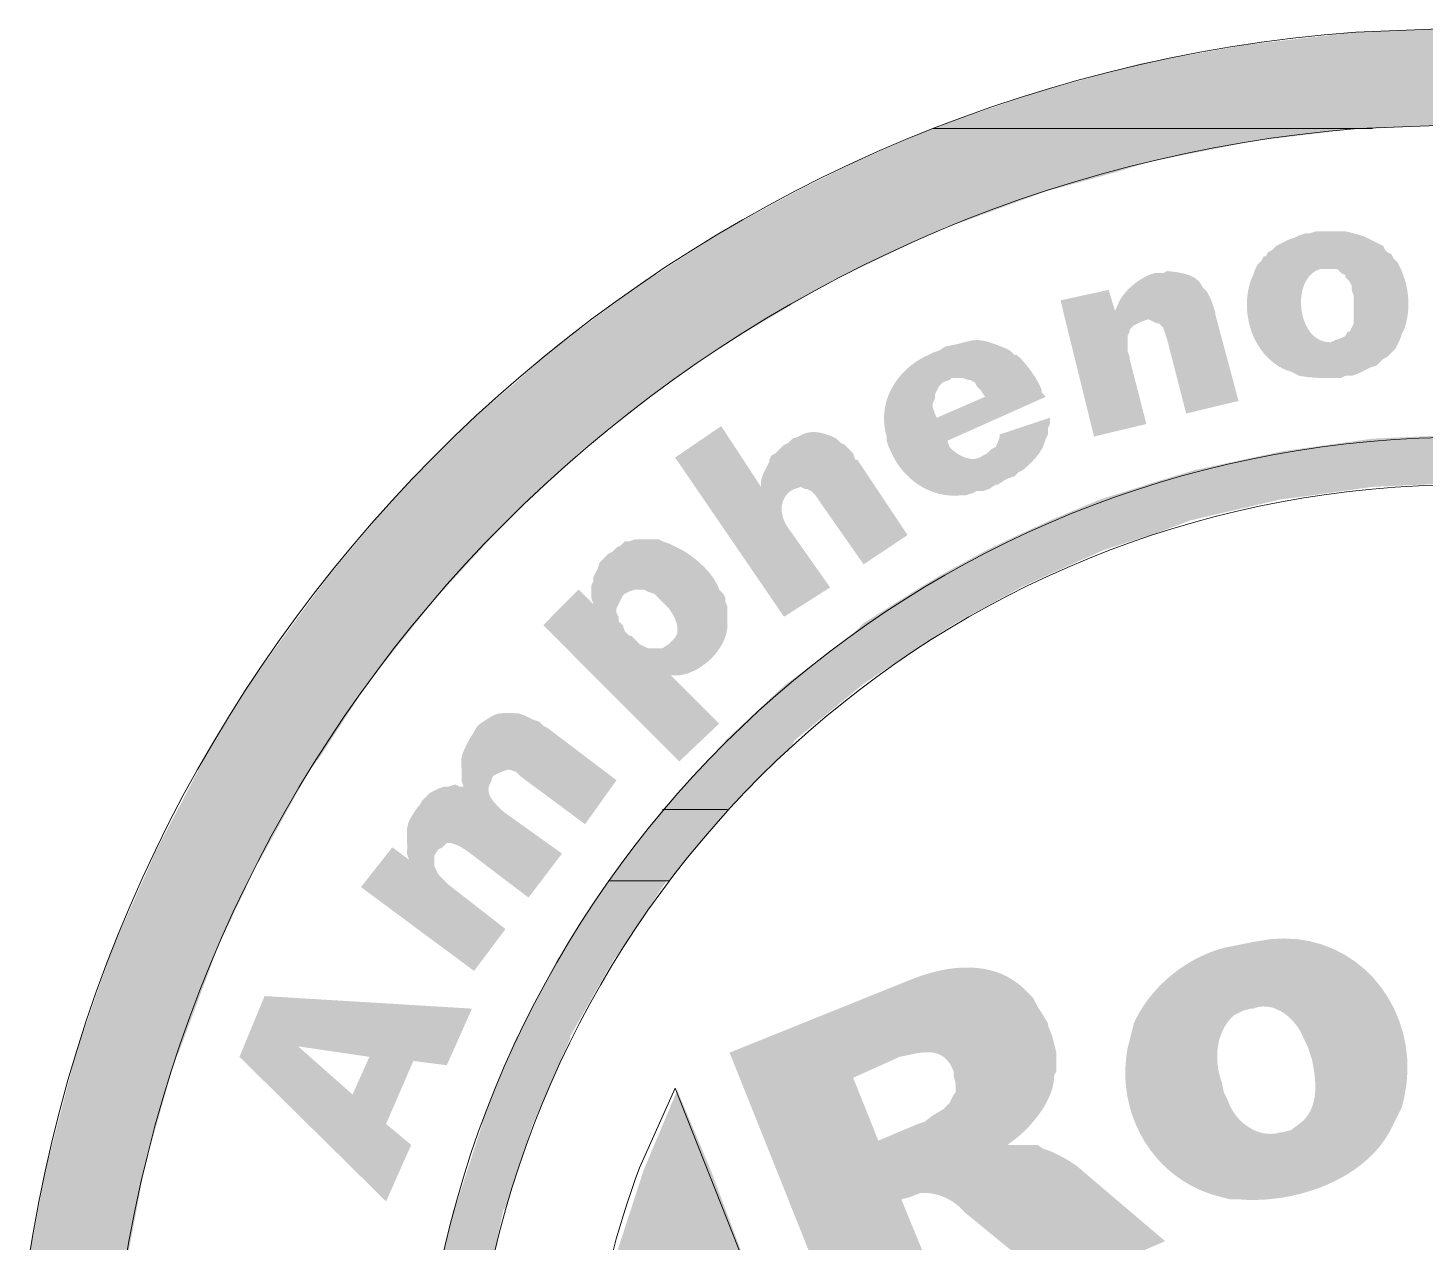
# Model space of a CAD drawing. Header units: inches. Extents: x 0 to 16.2, y 0 to 11.4.
# Drawn here: x 14.373 to 14.929, y 9.58 to 10.062 of the extents above; entities that cross this region are included whole.
import ezdxf

# ---------------------------------------------------------------- set-up
doc = ezdxf.new("R2010")
doc.units = ezdxf.units.IN
doc.header["$MEASUREMENT"] = 0
doc.layers.add('Color-3-Line_Weight-0', color=3, linetype='Continuous', lineweight=0)
doc.layers.add('Color-3-Line_Weight-20', color=3, linetype='Continuous', lineweight=20)
doc.layers.add('P2C-Hatch', color=7, linetype='Continuous')

msp = doc.modelspace()

# ---------------------------------------------------------------- hatches: boundary and pattern name
at = {"layer": 'P2C-Hatch', "transparency": 33554636}
for points in [[(14.94499974780613, 10.0625), (14.90166648228963, 10.06083340115017), (14.98833301332262, 10.06083340115017)], [(14.90166648228963, 10.06083340115017), (14.85833321677314, 10.05583360460069), (15.0308338271247, 10.05583360460069)], [(14.90166648228963, 10.06083340115017), (14.98833301332262, 10.06083340115017), (15.0308338271247, 10.05583360460069)], [(14.85833321677314, 10.05583360460069), (14.81583409839206, 10.04833306206597), (15.07333294550578, 10.04833306206597)], [(14.85833321677314, 10.05583360460069), (15.0308338271247, 10.05583360460069), (15.07333294550578, 10.04833306206597)], [(14.81583409839206, 10.04833306206597), (14.7741674317254, 10.03666687011719), (15.11499961217244, 10.03666687011719)], [(14.81583409839206, 10.04833306206597), (15.07333294550578, 10.04833306206597), (15.11499961217244, 10.03666687011719)], [(14.7741674317254, 10.03666687011719), (14.73750056160821, 10.02416653103299), (15.15166648228963, 10.02416653103299)], [(14.7741674317254, 10.03666687011719), (15.11499961217244, 10.03666687011719), (15.15166648228963, 10.02416653103299)], [(14.73750056160821, 10.02416653103299), (14.73333321677314, 10.02249993218316), (14.90833287768894, 10.02249993218316)], [(14.73750056160821, 10.02416653103299), (14.94499974780613, 10.02416653103299), (14.90833287768894, 10.02249993218316)], [(14.72166702482435, 10.01750013563368), (14.70250029034085, 10.00916629367405), (14.81916729609171, 10.00916629367405)], [(14.73333321677314, 10.02249993218316), (14.72166702482435, 10.01750013563368), (14.86083396275838, 10.01750013563368)], [(14.72166702482435, 10.01750013563368), (14.86083396275838, 10.01750013563368), (14.81916729609171, 10.00916629367405)], [(14.73333321677314, 10.02249993218316), (14.90250062942505, 10.02249993218316), (14.86083396275838, 10.01750013563368)], [(14.70250029034085, 10.00916629367405), (14.69416729609171, 10.00499979654948), (14.8058328098721, 10.00499979654948)], [(14.70250029034085, 10.00916629367405), (14.81916729609171, 10.00916629367405), (14.8058328098721, 10.00499979654948)], [(14.69416729609171, 10.00499979654948), (14.67916621102227, 9.997500101725262), (14.77833308113946, 9.997500101725262)], [(14.69416729609171, 10.00499979654948), (14.8058328098721, 10.00499979654948), (14.77833308113946, 9.997500101725262)], [(14.67916621102227, 9.997500101725262), (14.6558338271247, 9.98499976264106), (14.74416695700751, 9.98499976264106)], [(14.67916621102227, 9.997500101725262), (14.77833308113946, 9.997500101725262), (14.74416695700751, 9.98499976264106)], [(14.6558338271247, 9.98499976264106), (14.65250062942505, 9.983333163791233), (14.73833301332262, 9.983333163791233)], [(14.6558338271247, 9.98499976264106), (14.74416695700751, 9.98499976264106), (14.73833301332262, 9.983333163791233)], [(14.65250062942505, 9.983333163791233), (14.62416675355699, 9.96499972873264), (14.6999995443556, 9.96499972873264)], [(14.65250062942505, 9.983333163791233), (14.73833301332262, 9.983333163791233), (14.6999995443556, 9.96499972873264)], [(14.88833369149102, 9.981666564941406), (14.88583294550578, 9.981666564941406), (14.88333389494154, 9.980833265516493), (14.88166729609171, 9.980833265516493), (14.87916655010647, 9.97999996609158), (14.87749995125664, 9.979166666666668), (14.8749992052714, 9.978333367241754), (14.86999940872192, 9.975833468967014), (14.8683328098721, 9.974166870117188), (14.86666621102227, 9.973333570692274), (14.86583375930786, 9.971666971842449), (14.86499961217244, 9.971666971842449), (14.86416716045803, 9.970000372992622), (14.86250056160821, 9.968332926432293), (14.86166641447279, 9.966666327582466), (14.89416593975491, 9.966666327582466), (14.89583253860473, 9.96499972873264), (14.89750083287557, 9.964166429307726), (14.89750083287557, 9.963333129882812), (14.89916743172539, 9.961666531032986), (14.8999998834398, 9.95999993218316), (14.8999998834398, 9.958333333333334), (14.90083403057522, 9.955833435058594), (14.90083403057522, 9.944999694824219), (14.89916743172539, 9.941666497124567), (14.89833328458998, 9.941666497124567), (14.89750083287557, 9.93999989827474), (14.89583253860473, 9.939166598849827), (14.8933334880405, 9.938333299424913), (14.89166688919067, 9.9375), (14.91916661792331, 9.938333299424913), (14.92000076505873, 9.940833197699654), (14.92083321677314, 9.94249979654948), (14.92124478721618, 9.943714545038011), (14.92160050159031, 9.944944809807671), (14.92190098677741, 9.946188623110453), (14.92214686965943, 9.94744401719835), (14.92233877711826, 9.948709024323358), (14.92247733603583, 9.949981676737469), (14.92256317329407, 9.951260006692674), (14.92259691577488, 9.952542046440973), (14.92257919036017, 9.953825828234354), (14.92251062393188, 9.955109384324816), (14.92239184337192, 9.956390746964349), (14.9222234755622, 9.957667948404948), (14.92200614738464, 9.958939020898608), (14.92174048572116, 9.96020199669732), (14.92142711745368, 9.961454908053081), (14.92106666946411, 9.962695787217882), (14.92065976863437, 9.96392266644372), (14.92020704184638, 9.965133577982584), (14.91970911598205, 9.966326554086473), (14.91916661792331, 9.96749962700738), (14.9183341662089, 9.969167073567709), (14.91666587193807, 9.970833672417536), (14.91583342022366, 9.97250027126736), (14.91416682137383, 9.973333570692274), (14.91333267423841, 9.974166870117188), (14.91250022252401, 9.975833468967014), (14.90750042597453, 9.978333367241754), (14.90702169481913, 9.97860066456265), (14.90653978856404, 9.978849304199219), (14.90605486361185, 9.979080630196465), (14.90556707636516, 9.979295986599393), (14.90507658322652, 9.979496717453003), (14.90458354059855, 9.9796841668023), (14.90408810488383, 9.979859678692288), (14.90359043248494, 9.980024597167969), (14.90309067980448, 9.980180266274346), (14.90258900324504, 9.980328030056423), (14.90208555920919, 9.980469232559205), (14.90158050409953, 9.98060521782769), (14.90107399431864, 9.980737329906887), (14.90056618626912, 9.980866912841798), (14.90005723635356, 9.980995310677423), (14.89954730097453, 9.981123867458768), (14.89903653653462, 9.981253927230835), (14.89852509943644, 9.981386834038629), (14.89801314608256, 9.981523931927152), (14.89750083287557, 9.981666564941406), (14.89083274205526, 9.981666564941406)], [(14.61916695700751, 9.962499830457899), (14.59500042597453, 9.944166395399305), (14.66333267423841, 9.944166395399305)], [(14.62416675355699, 9.96499972873264), (14.61916695700751, 9.962499830457899), (14.69416729609171, 9.962499830457899)], [(14.61916695700751, 9.962499830457899), (14.69416729609171, 9.962499830457899), (14.66333267423841, 9.944166395399305)], [(14.62416675355699, 9.96499972873264), (14.6999995443556, 9.96499972873264), (14.69416729609171, 9.962499830457899)], [(14.82250049379137, 9.96499972873264), (14.82166634665595, 9.96499972873264), (14.82078196440802, 9.964750334103902), (14.81987815390693, 9.96443376074897), (14.81896051131354, 9.964053885036044), (14.81803463278877, 9.963614583333333), (14.81710611449347, 9.96311973200904), (14.81618055258856, 9.96257320743137), (14.81526354323493, 9.961978885968527), (14.81436068259345, 9.961340643988716), (14.81347756682502, 9.96066235786014), (14.81261979209052, 9.95994790395101), (14.81179295455085, 9.959201158629524), (14.81100265036689, 9.95842599826389), (14.81025447569953, 9.95762629922231), (14.80955402670966, 9.956805937872993), (14.80890689955817, 9.95596879058414), (14.80831869040595, 9.955118733723959), (14.80779499541388, 9.954259643660652), (14.80734141074287, 9.953395396762424), (14.80696353255377, 9.952529869397482), (14.80666695700751, 9.951666937934029), (14.8058328098721, 9.950000339084202), (14.84249967998928, 9.95750003390842), (14.84083308113946, 9.959166632758247), (14.84046172650655, 9.959961089664036), (14.84002583864, 9.960684514363606), (14.83953026093377, 9.961340655432807), (14.83897983678182, 9.961933261447482), (14.83837940957811, 9.96246608098348), (14.8377338227166, 9.962942862616645), (14.83704791959127, 9.963367354922825), (14.83632654359605, 9.963743306477864), (14.83557453812493, 9.964074465857612), (14.83479674657186, 9.964364581637913), (14.83399801233079, 9.964617402394612), (14.83318317879571, 9.964836676703559), (14.83235708936055, 9.965026153140599), (14.8315245874193, 9.965189580281576), (14.8306905163659, 9.96533070670234), (14.82985971959432, 9.965453280978734), (14.82903704049852, 9.965561051686604), (14.82822732247246, 9.965657767401801), (14.82743540891011, 9.96574717670017), (14.82666614320543, 9.965833028157553), (14.8249995443556, 9.96499972873264)], [(14.86166641447279, 9.966666327582466), (14.86083396275838, 9.964166429307726), (14.85999981562296, 9.962499830457899), (14.85939025264316, 9.960536188867358), (14.85891913901435, 9.95852727508545), (14.85858578936259, 9.956483651373123), (14.85838951831394, 9.95441587999132), (14.85832964049445, 9.952334523200989), (14.85840547053019, 9.950250143263077), (14.85861632304721, 9.948173302438525), (14.85896151267157, 9.946114562988281), (14.85944035402934, 9.944084487173292), (14.86005216174655, 9.942093637254503), (14.86079625044928, 9.94015257549286), (14.86167193476359, 9.938271864149305), (14.86267852931552, 9.93646206548479), (14.86381534873114, 9.934733741760255), (14.86508170763651, 9.933097455236647), (14.86647692065769, 9.931563768174913), (14.86800030242072, 9.930143242836), (14.86965116755168, 9.928846441480848), (14.87142883067661, 9.92768392637041), (14.87333260642158, 9.926666259765625), (14.87583335240682, 9.925832960340712), (14.87916655010647, 9.924166361490887), (14.88018469577365, 9.924000775125291), (14.88114345169067, 9.923857041252983), (14.88204947323269, 9.923733691851298), (14.88290941577488, 9.92362925889757), (14.88372993469238, 9.923542274369135), (14.88451768536037, 9.923471270243327), (14.88527932315403, 9.923414778497484), (14.88602150344848, 9.92337133110894), (14.88675088161893, 9.923339460055033), (14.8874741130405, 9.923317697313097), (14.88819785308838, 9.923304574860467), (14.88892875713772, 9.92329862467448), (14.88967348056369, 9.92329837873247), (14.89043867874145, 9.923302369011774), (14.89123100704617, 9.923309127489725), (14.892057120853, 9.923317186143663), (14.89292367553711, 9.923325076950922), (14.89383732647366, 9.923331331888836), (14.89480472903781, 9.92333448293474), (14.89583253860473, 9.923333062065973), (14.89750083287557, 9.924166361490887), (14.8999998834398, 9.924166361490887), (14.90250062942505, 9.924999660915798), (14.9058338271247, 9.926666259765625), (14.90750042597453, 9.927500406901043), (14.90999947653876, 9.928333706325954), (14.91083362367418, 9.929167005750868), (14.91250022252401, 9.930833604600695), (14.91416682137383, 9.931666904025608), (14.91750001907348, 9.935000101725262), (14.91916661792331, 9.938333299424913), (14.89166688919067, 9.9375), (14.8897342768775, 9.937629071129694), (14.88796385404799, 9.938117072211371), (14.88635883903503, 9.938927501678467), (14.88492245017158, 9.940023857964409), (14.88365790579054, 9.941369639502632), (14.88256842422485, 9.942928344726562), (14.88165722380744, 9.944663472069635), (14.88092752287123, 9.946538519965278), (14.88038253974914, 9.948516986846924), (14.88002549277412, 9.950562371148004), (14.87985960027906, 9.952638171301949), (14.87988808059692, 9.954707885742188), (14.88011415206061, 9.956735012902154), (14.88054103300306, 9.958683051215278), (14.8811719417572, 9.96051549911499), (14.88201009665595, 9.962195855034723), (14.88305871603224, 9.963687617407905), (14.88432101821899, 9.96495428466797), (14.88580022154914, 9.965959355248346), (14.8874995443556, 9.966666327582466), (14.89000029034085, 9.966666327582466)], [(14.80333375930786, 9.958333333333334), (14.78416702482435, 9.954166836208767), (14.79749981562296, 9.899999830457899), (14.8183331489563, 9.90499962700738), (14.81166675355699, 9.930833604600695), (14.81166675355699, 9.931666904025608), (14.81083260642158, 9.934166802300348), (14.81083260642158, 9.93999989827474), (14.81166675355699, 9.941666497124567), (14.81166675355699, 9.94249979654948), (14.81333335240682, 9.944166395399305), (14.81666655010647, 9.945832994249132), (14.84416627883911, 9.954166836208767), (14.84249967998928, 9.95750003390842), (14.8058328098721, 9.950000339084202)], [(14.84416627883911, 9.954166836208767), (14.81666655010647, 9.945832994249132), (14.81916729609171, 9.946666293674046), (14.82250049379137, 9.944999694824219), (14.82333294550578, 9.944999694824219), (14.8249995443556, 9.943333095974392), (14.82666614320543, 9.938333299424913), (14.83416668574015, 9.909166971842449), (14.85500001907348, 9.914166768391928), (14.84583287768894, 9.948333740234375), (14.84583287768894, 9.949167039659288), (14.84500042597453, 9.951666937934029)], [(14.59500042597453, 9.944166395399305), (14.58416668574015, 9.936666700575087), (14.65083403057522, 9.936666700575087)], [(14.59500042597453, 9.944166395399305), (14.66333267423841, 9.944166395399305), (14.65083403057522, 9.936666700575087)], [(14.58416668574015, 9.936666700575087), (14.56666655010647, 9.920833163791233), (14.62749995125665, 9.920833163791233)], [(14.58416668574015, 9.936666700575087), (14.65083403057522, 9.936666700575087), (14.62749995125665, 9.920833163791233)], [(14.73333321677314, 9.933333502875435), (14.73166661792331, 9.932500203450521), (14.7298282608456, 9.931622451888192), (14.72805875015259, 9.930634542677138), (14.7263642440372, 9.929541725476584), (14.72475090069242, 9.928349249945747), (14.72322487831115, 9.927062365743849), (14.72179233508639, 9.925686322530112), (14.72045942921108, 9.924226369963751), (14.71923231887818, 9.922687757703994), (14.71811716228061, 9.921075735410055), (14.71712011761135, 9.919395552741157), (14.71624734306335, 9.917652459356521), (14.71550499682956, 9.915851704915365), (14.71489923710293, 9.913998539076912), (14.71443622207641, 9.91209821150038), (14.71412210994296, 9.910155971844992), (14.71396305889554, 9.908177069769966), (14.71396522712707, 9.906166754934523), (14.71413477283054, 9.904130276997885), (14.71447785419888, 9.902072885619269), (14.71500062942505, 9.899999830457899), (14.71500062942505, 9.898333231608074), (14.73499981562296, 9.907500372992622), (14.73416736390856, 9.909166971842449), (14.73333321677314, 9.911666870117188), (14.73333321677314, 9.913333468967014), (14.73416736390856, 9.915000067816841), (14.73416736390856, 9.916666666666668), (14.73583396275838, 9.91999986436632), (14.73750056160821, 9.921666463216146), (14.73999961217244, 9.92249976264106), (14.76416614320543, 9.934166802300348), (14.7624995443556, 9.935000101725262), (14.76055057652791, 9.935808959537082), (14.75880594423082, 9.936490749782987), (14.75724458524916, 9.937053190867108), (14.75584543736776, 9.937504001193577), (14.75458743837144, 9.93785089916653), (14.75344952604505, 9.938101603190105), (14.75241063817342, 9.938263831668431), (14.75144971254137, 9.938345303005642), (14.75054568693373, 9.938353735605876), (14.74967749913533, 9.938296847873264), (14.74882408693102, 9.938182358211941), (14.7479643881056, 9.938017985026042), (14.74707734044393, 9.9378114467197), (14.74614188173082, 9.93757046169705), (14.74513694975111, 9.937302748362224), (14.74404148228963, 9.937016025119359), (14.74283441713121, 9.936718010372587), (14.74149469206068, 9.936416422526042), (14.74000124486287, 9.93611897998386), (14.73833301332262, 9.935833401150173), (14.73583396275838, 9.934166802300348)], [(14.76416614320543, 9.934166802300348), (14.73999961217244, 9.92249976264106), (14.74083375930786, 9.923333062065973), (14.74499940872192, 9.923333062065973), (14.74750015470716, 9.92249976264106), (14.74833260642157, 9.92249976264106), (14.7499992052714, 9.921666463216146), (14.75083335240682, 9.91999986436632), (14.75249995125665, 9.918333265516493), (14.75416655010647, 9.915833367241754), (14.73499981562296, 9.907500372992622), (14.71500062942505, 9.898333231608074), (14.71583308113946, 9.895833333333334), (14.71666722827487, 9.894166734483507), (14.71740767839219, 9.892515619913738), (14.71824705886841, 9.890919391208225), (14.71918074374728, 9.889382516649034), (14.72020410707262, 9.887909464518229), (14.72131252288818, 9.886504703097874), (14.72250136523776, 9.885172700670031), (14.72376600816515, 9.883917925516764), (14.72510182571411, 9.88274484592014), (14.72650419192844, 9.881657930162218), (14.72796848085191, 9.880661646525066), (14.72949006652832, 9.879760463290745), (14.73106432300144, 9.87895884874132), (14.73268662431505, 9.878261271158854), (14.73435234451294, 9.877672198825412), (14.73605685763889, 9.877196100023058), (14.73779553773668, 9.876837443033855), (14.73956375885009, 9.876600696139866), (14.74135689502292, 9.876490327623156), (14.74317032029894, 9.876510805765788), (14.74499940872192, 9.876666598849827), (14.74666600757175, 9.876666598849827), (14.74916675355699, 9.87749989827474), (14.75083335240682, 9.878333197699654), (14.75333409839206, 9.878333197699654), (14.7558331489563, 9.879166497124567), (14.75833389494154, 9.880833095974392), (14.75916634665595, 9.880833095974392), (14.76166709264119, 9.882499694824219), (14.76333369149102, 9.883332994249132), (14.76583274205526, 9.884166293674046), (14.76749934090508, 9.885833740234375), (14.76916593975491, 9.886667039659288), (14.76965951432122, 9.887089484638638), (14.77015173721314, 9.88751577674018), (14.77064148563809, 9.88794663503435), (14.77112763680352, 9.88838277859158), (14.77160906791687, 9.888824926482307), (14.77208465618557, 9.889273797776966), (14.77255327881707, 9.889730111545987), (14.7730138130188, 9.89019458685981), (14.7734651359982, 9.890667942788866), (14.7739061249627, 9.891150898403591), (14.77433565711975, 9.89164417277442), (14.77475260967678, 9.892148484971788), (14.77515585984124, 9.892664554066128), (14.77554428482055, 9.893193099127876), (14.77591676182217, 9.893734839227465), (14.77627216805352, 9.89429049343533), (14.77660938072204, 9.894860780821906), (14.77692727703518, 9.895446420457628), (14.77722473420037, 9.89604813141293), (14.77750062942505, 9.896666632758247), (14.77833308113946, 9.899166531032986), (14.77916722827487, 9.900833129882812), (14.77916722827487, 9.903333028157553), (14.75333409839206, 9.89250013563368), (14.75268217192755, 9.892052099015977), (14.75201201756795, 9.891696706136068), (14.75132641368442, 9.891429300520155), (14.75062813864814, 9.891245225694444), (14.74991997083028, 9.89113982518514), (14.74920468860202, 9.891108442518446), (14.74848507033454, 9.891146421220567), (14.74776389439901, 9.891249104817708), (14.7470439391666, 9.891411836836074), (14.74632798300849, 9.891629960801867), (14.74561880429586, 9.891898820241293), (14.74491918139987, 9.892213758680557), (14.74423189269172, 9.89257011964586), (14.74355971654256, 9.892963246663411), (14.74290543132358, 9.893388483259413), (14.74227181540595, 9.89384117296007), (14.74166164716084, 9.894316659291587), (14.74107770495945, 9.894810285780165), (14.74052276717292, 9.895317395952013), (14.73999961217244, 9.895833333333334), (14.73916716045803, 9.898333231608074), (14.77833308113946, 9.915833367241754), (14.77666648228963, 9.91749996609158), (14.77666404851277, 9.918007281197442), (14.77655449295044, 9.91860519917806), (14.77634694035847, 9.91928287739224), (14.77605051549276, 9.920029473198785), (14.77567434310913, 9.920834143956503), (14.77522754796346, 9.921686047024197), (14.7747192548116, 9.922574339760676), (14.77415858840942, 9.923488179524739), (14.77355467351278, 9.924416723675197), (14.77291663487752, 9.925349129570856), (14.77225359725952, 9.926274554570517), (14.77157468541463, 9.927182156032988), (14.77088902409871, 9.92806109131707), (14.77020573806762, 9.928900517781576), (14.76953395207723, 9.929689592785305), (14.76888279088338, 9.930417473687065), (14.76826137924194, 9.931073317845662), (14.76767884190877, 9.9316462826199), (14.76714430363973, 9.932125525368585), (14.76666688919067, 9.932500203450521), (14.76583274205526, 9.932500203450521)], [(14.56666655010647, 9.920833163791233), (14.55166716045803, 9.908333672417536), (14.61166641447279, 9.908333672417536)], [(14.56666655010647, 9.920833163791233), (14.62749995125665, 9.920833163791233), (14.61166641447279, 9.908333672417536)], [(14.55166716045803, 9.908333672417536), (14.53833267423842, 9.89500003390842), (14.59416627883911, 9.89500003390842)], [(14.55166716045803, 9.908333672417536), (14.61166641447279, 9.908333672417536), (14.59416627883911, 9.89500003390842)], [(14.76000049379137, 9.900833129882812), (14.76000049379137, 9.899999830457899), (14.75916634665595, 9.89749993218316), (14.75833389494154, 9.895833333333334), (14.75666729609171, 9.89500003390842), (14.75500069724189, 9.893333435058594), (14.75333409839206, 9.89250013563368), (14.77916722827487, 9.903333028157553), (14.77999967998928, 9.90499962700738), (14.77999967998928, 9.907500372992622)], [(14.6491674317254, 9.904166327582466), (14.6308331489563, 9.891666836208767), (14.67416641447279, 9.828333536783855), (14.69250069724189, 9.83999972873264), (14.67666716045803, 9.862499660915798), (14.676097703086, 9.863244914796617), (14.67557077068753, 9.864011923895943), (14.67508926624722, 9.864797876781887), (14.67465609274971, 9.86559996202257), (14.67427415317959, 9.866415368186104), (14.67394635052151, 9.867241283840604), (14.67367558776008, 9.868074897554186), (14.67346476787991, 9.868913397894966), (14.67331679386563, 9.869753973431058), (14.67323456870185, 9.870593812730577), (14.6732209953732, 9.87143010436164), (14.67327897686428, 9.872260036892362), (14.67341141615973, 9.873080798890856), (14.67362121624417, 9.873889578925239), (14.6739112801022, 9.874683565563625), (14.67428451071845, 9.875459947374132), (14.67474381107754, 9.876215912924874), (14.67529208416409, 9.876948650783962), (14.67593223296271, 9.877655349519518), (14.67666716045803, 9.878333197699654), (14.6999995443556, 9.89500003390842), (14.69833294550578, 9.896666632758247), (14.69666634665595, 9.89749993218316), (14.69499974780612, 9.899166531032986), (14.66499927308824, 9.87999979654948)], [(14.67583301332262, 9.89749993218316), (14.67416641447279, 9.896666632758247), (14.67083321677314, 9.893333435058594), (14.66916661792331, 9.89250013563368), (14.6683341662089, 9.890833536783855), (14.6683341662089, 9.890000237358942), (14.66583342022366, 9.884999593098959), (14.66499927308824, 9.882499694824219), (14.66499927308824, 9.87999979654948), (14.69499974780612, 9.899166531032986), (14.6933331489563, 9.899999830457899), (14.69271860991583, 9.900257790141636), (14.69208866076999, 9.900504720899795), (14.6914449558258, 9.900737935278151), (14.69078914939033, 9.900954745822483), (14.6901228957706, 9.901152465078566), (14.68944784927368, 9.901328405592178), (14.68876566420661, 9.901479879909092), (14.68807799487644, 9.901604200575088), (14.68738649559021, 9.901698680135938), (14.68669282065497, 9.901760631137424), (14.68599862437778, 9.901787366125319), (14.68530556106567, 9.9017761976454), (14.6846152850257, 9.901724438243443), (14.68392945056491, 9.901629400465223), (14.68324971199035, 9.90148839685652), (14.68257772360908, 9.901298739963108), (14.68191513972812, 9.901057742330764), (14.68126361465454, 9.900762716505263), (14.68062480269538, 9.900410975032383), (14.68000035815769, 9.899999830457899), (14.67749961217244, 9.899166531032986)], [(14.94499974780613, 9.900833129882812), (14.90833287768894, 9.899166531032986), (14.9808341662089, 9.899166531032986)], [(14.53833267423842, 9.89500003390842), (14.52083253860473, 9.87749989827474), (14.57583369149102, 9.87749989827474)], [(14.53833267423842, 9.89500003390842), (14.59416627883911, 9.89500003390842), (14.57583369149102, 9.87749989827474)], [(14.6999995443556, 9.89500003390842), (14.67666716045803, 9.878333197699654), (14.67833375930786, 9.879166497124567), (14.6808328098721, 9.87999979654948), (14.68249940872192, 9.879166497124567), (14.68333355585734, 9.879166497124567), (14.68500015470716, 9.878333197699654), (14.68666675355699, 9.876666598849827), (14.68833335240682, 9.874166700575087), (14.7058334880405, 9.849166870117188), (14.72333362367418, 9.860833062065973), (14.70333274205525, 9.890833536783855), (14.70250029034085, 9.890833536783855), (14.70166614320543, 9.893333435058594)], [(14.90833287768894, 9.899166531032986), (14.87250015470717, 9.894166734483507), (15.01749934090508, 9.894166734483507)], [(14.90833287768894, 9.899166531032986), (14.9808341662089, 9.899166531032986), (15.01749934090508, 9.894166734483507)], [(14.87250015470717, 9.894166734483507), (14.8374998834398, 9.886667039659288), (15.05249961217244, 9.886667039659288)], [(14.87250015470717, 9.894166734483507), (15.01749934090508, 9.894166734483507), (15.05249961217244, 9.886667039659288)], [(14.8374998834398, 9.886667039659288), (14.82083389494154, 9.881666395399305), (15.0683331489563, 9.881666395399305)], [(14.8374998834398, 9.886667039659288), (15.05249961217244, 9.886667039659288), (15.0683331489563, 9.881666395399305)], [(14.81583409839206, 9.87999979654948), (14.80249961217244, 9.875833299424913), (14.87833409839206, 9.875833299424913)], [(14.82083389494154, 9.881666395399305), (14.81583409839206, 9.87999979654948), (14.90833287768894, 9.87999979654948)], [(14.81583409839206, 9.87999979654948), (14.90833287768894, 9.87999979654948), (14.87833409839206, 9.875833299424913)], [(14.82083389494154, 9.881666395399305), (14.94499974780613, 9.881666395399305), (14.90833287768894, 9.87999979654948)], [(14.52083253860473, 9.87749989827474), (14.51083294550578, 9.865833706325954), (14.56333335240682, 9.865833706325954)], [(14.52083253860473, 9.87749989827474), (14.57583369149102, 9.87749989827474), (14.56333335240682, 9.865833706325954)], [(14.80000056160821, 9.875), (14.77999967998928, 9.866667005750868), (14.83583328458998, 9.866667005750868)], [(14.80249961217244, 9.875833299424913), (14.80000056160821, 9.875), (14.87166600757175, 9.875)], [(14.80000056160821, 9.875), (14.87166600757175, 9.875), (14.83583328458998, 9.866667005750868)], [(14.80249961217244, 9.875833299424913), (14.87833409839206, 9.875833299424913), (14.87166600757175, 9.875)], [(14.51083294550578, 9.865833706325954), (14.4933328098721, 9.845000372992622), (14.54416661792331, 9.845000372992622)], [(14.51083294550578, 9.865833706325954), (14.56333335240682, 9.865833706325954), (14.54416661792331, 9.845000372992622)], [(14.76916593975491, 9.861666361490887), (14.75500069724189, 9.85499996609158), (14.80166716045803, 9.85499996609158)], [(14.77999967998928, 9.866667005750868), (14.76916593975491, 9.861666361490887), (14.82250049379137, 9.861666361490887)], [(14.76916593975491, 9.861666361490887), (14.82250049379137, 9.861666361490887), (14.80166716045803, 9.85499996609158)], [(14.77999967998928, 9.866667005750868), (14.83583328458998, 9.866667005750868), (14.82250049379137, 9.861666361490887)], [(14.59249967998928, 9.839166429307726), (14.57833274205526, 9.825000339084202), (14.63249974780613, 9.770833333333334), (14.64833328458998, 9.785833570692274), (14.62916655010647, 9.805000305175781), (14.65166648228963, 9.829166836208767), (14.65166648228963, 9.83250003390842), (14.65083403057522, 9.834166632758247), (14.65083403057522, 9.835833231608074), (14.6499998834398, 9.837499830457899), (14.62916655010647, 9.818333095974392), (14.62833409839206, 9.81749979654948), (14.62583335240682, 9.815833197699654), (14.61999940872192, 9.815833197699654), (14.61666621102227, 9.81749979654948), (14.61333301332262, 9.820832994249132), (14.61250056160821, 9.820832994249132), (14.61083396275838, 9.822499593098959), (14.60999981562296, 9.825000339084202), (14.60833321677314, 9.826666937934029), (14.60833321677314, 9.828333536783855), (14.60750076505873, 9.83000013563368), (14.60750076505873, 9.831666734483507), (14.60999981562296, 9.836666531032986), (14.63000069724189, 9.856666564941406), (14.62833409839206, 9.85749986436632), (14.62583335240682, 9.858333163791233), (14.62416675355699, 9.859166463216146), (14.59833362367418, 9.833333333333334)], [(14.60416587193807, 9.853333367241754), (14.60083267423841, 9.850000169542101), (14.60000022252401, 9.84750027126736), (14.59833362367418, 9.844167073567709), (14.59833362367418, 9.84249962700738), (14.59749947653876, 9.840833028157553), (14.59749947653876, 9.835833231608074), (14.59833362367418, 9.833333333333334), (14.62416675355699, 9.859166463216146), (14.61499961217244, 9.859166463216146), (14.61250056160821, 9.858333163791233), (14.61083396275838, 9.858333163791233), (14.60916736390855, 9.856666564941406), (14.60750076505873, 9.855833265516493), (14.6058341662089, 9.854166666666668)], [(14.63000069724189, 9.856666564941406), (14.60999981562296, 9.836666531032986), (14.61083396275838, 9.837499830457899), (14.61250056160821, 9.838333129882812), (14.61499961217244, 9.839166429307726), (14.6183328098721, 9.839166429307726), (14.61999940872192, 9.838333129882812), (14.62250015470716, 9.837499830457899), (14.62416675355699, 9.835833231608074), (14.62833409839206, 9.831666734483507), (14.62864960649278, 9.8312125193278), (14.62895788447062, 9.830757800632053), (14.62925752597385, 9.830301858690051), (14.62954712465074, 9.829843973795573), (14.62982527414957, 9.829383426242405), (14.63009056811862, 9.828919496324328), (14.63034160020616, 9.828451464335124), (14.63057696406046, 9.827978610568577), (14.63079525332981, 9.827500215318468), (14.63099506166246, 9.827015558878582), (14.6311749827067, 9.826523921542698), (14.63133361011081, 9.826024583604601), (14.63146953752306, 9.825516825358074), (14.63158135859171, 9.824999927096897), (14.63166766696506, 9.824473169114855), (14.63172705629137, 9.823935831705729), (14.63175812021891, 9.823387195163303), (14.63175945239597, 9.822826539781358), (14.63172964647081, 9.82225314585368), (14.63166729609171, 9.821666293674046), (14.6308331489563, 9.819999694824219), (14.62916655010647, 9.818333095974392), (14.6499998834398, 9.837499830457899), (14.64833328458998, 9.839166429307726), (14.6480082367791, 9.840098208533394), (14.64760357877943, 9.841033047146269), (14.64712512418959, 9.841967977311876), (14.64657868660821, 9.842900031195747), (14.64597007963392, 9.843826240963406), (14.64530511686537, 9.844743638780383), (14.64458961190117, 9.845649256812202), (14.64382937833998, 9.846540127224392), (14.64303022978041, 9.847413282182481), (14.6421979798211, 9.848265753851997), (14.64133844206068, 9.849094574398466), (14.64045743009779, 9.849896775987414), (14.63956075753106, 9.85066939078437), (14.63865423795912, 9.851409450954861), (14.6377436849806, 9.852113988664415), (14.63683491219414, 9.85278003607856), (14.63593373319838, 9.85340462536282), (14.63504596159193, 9.853984788682727), (14.63417741097344, 9.854517558203803), (14.63333389494154, 9.85499996609158), (14.63166729609171, 9.855833265516493)], [(14.75500069724189, 9.85499996609158), (14.73666641447279, 9.845000372992622), (14.77916722827487, 9.845000372992622)], [(14.75500069724189, 9.85499996609158), (14.80166716045803, 9.85499996609158), (14.77916722827487, 9.845000372992622)], [(14.4933328098721, 9.845000372992622), (14.48583396275838, 9.83499993218316), (14.53499947653876, 9.83499993218316)], [(14.4933328098721, 9.845000372992622), (14.54416661792331, 9.845000372992622), (14.53499947653876, 9.83499993218316)], [(14.73666641447279, 9.845000372992622), (14.72833342022366, 9.83999972873264), (14.7683334880405, 9.83999972873264)], [(14.73666641447279, 9.845000372992622), (14.77916722827487, 9.845000372992622), (14.7683334880405, 9.83999972873264)], [(14.72833342022366, 9.83999972873264), (14.7058334880405, 9.825833638509115), (14.74250035815769, 9.825833638509115)], [(14.72833342022366, 9.83999972873264), (14.7683334880405, 9.83999972873264), (14.74250035815769, 9.825833638509115)], [(14.48583396275838, 9.83499993218316), (14.46749967998928, 9.810000101725262), (14.51500029034085, 9.810000101725262)], [(14.48583396275838, 9.83499993218316), (14.53499947653876, 9.83499993218316), (14.51500029034085, 9.810000101725262)], [(14.65166648228963, 9.829166836208767), (14.62916655010647, 9.805000305175781), (14.63166729609171, 9.805000305175781), (14.63307777786255, 9.805155977990893), (14.6344954922994, 9.805443278842503), (14.63591203180949, 9.805855082511902), (14.63731898880005, 9.806384263780382), (14.6387079556783, 9.807023697429234), (14.64007052485148, 9.807766258239747), (14.6413982887268, 9.808604820993212), (14.64268283971151, 9.80953226047092), (14.64391577021281, 9.810541451454162), (14.64508867263794, 9.81162526872423), (14.64619313939412, 9.812776587062412), (14.64722076288859, 9.81398828125), (14.64816313552856, 9.815253226068286), (14.64901184972127, 9.816564296298557), (14.64975849787394, 9.817914366722107), (14.6503946723938, 9.819296312120226), (14.65091196568807, 9.820703007274204), (14.65130197016398, 9.822127326965333), (14.65155627822876, 9.8235621459749), (14.65166648228963, 9.825000339084202), (14.65166648228963, 9.826666937934029)], [(14.7058334880405, 9.825833638509115), (14.70166614320543, 9.821666293674046), (14.73583396275838, 9.821666293674046)], [(14.7058334880405, 9.825833638509115), (14.74250035815769, 9.825833638509115), (14.73583396275838, 9.821666293674046)], [(14.70166614320543, 9.821666293674046), (14.67749961217244, 9.803333706325954), (14.70833253860473, 9.803333706325954)], [(14.70166614320543, 9.821666293674046), (14.73583396275838, 9.821666293674046), (14.70833253860473, 9.803333706325954)], [(14.46749967998928, 9.810000101725262), (14.4616674317254, 9.801666259765625), (14.50833389494154, 9.801666259765625)], [(14.46749967998928, 9.810000101725262), (14.51500029034085, 9.810000101725262), (14.50833389494154, 9.801666259765625)], [(14.4616674317254, 9.801666259765625), (14.44416729609171, 9.773333231608074), (14.48999961217244, 9.773333231608074)], [(14.4616674317254, 9.801666259765625), (14.50833389494154, 9.801666259765625), (14.48999961217244, 9.773333231608074)], [(14.67500056160821, 9.801666259765625), (14.65083403057522, 9.779166327582466), (14.67833375930786, 9.779166327582466)], [(14.67749961217244, 9.803333706325954), (14.67500056160821, 9.801666259765625), (14.7058334880405, 9.801666259765625)], [(14.67500056160821, 9.801666259765625), (14.7058334880405, 9.801666259765625), (14.67833375930786, 9.779166327582466)], [(14.67749961217244, 9.803333706325954), (14.70833253860473, 9.803333706325954), (14.7058334880405, 9.801666259765625)], [(14.5183334880405, 9.736666361490887), (14.5058331489563, 9.720833672417536), (14.55083301332262, 9.6875), (14.56333335240682, 9.704166836208767), (14.54083342022366, 9.721666971842449), (14.53999927308824, 9.72250027126736), (14.53666607538859, 9.725833468967014), (14.53499947653876, 9.729166666666668), (14.53499947653876, 9.733333163791233), (14.53666607538859, 9.735833062065973), (14.57416709264119, 9.787500169542101), (14.57083389494154, 9.789166768391928), (14.5683331489563, 9.790000067816841), (14.5249998834398, 9.731666564941406)], [(14.55083301332262, 9.782500372992622), (14.54916641447279, 9.77999962700738), (14.54849784787496, 9.778722808943854), (14.54792112265693, 9.777597302754721), (14.54742973730299, 9.776605670822992), (14.54701719029745, 9.775730475531685), (14.54667698012458, 9.774954279263815), (14.54640260526869, 9.774259644402399), (14.54618756421407, 9.773629133330452), (14.54602535544501, 9.77304530843099), (14.54590947744582, 9.772490732087029), (14.54583342870076, 9.771947966681587), (14.54579070769416, 9.771399574597677), (14.54577481291029, 9.770828118218317), (14.54577924283345, 9.770216159926521), (14.54579749594794, 9.769546262105306), (14.54582307073805, 9.76880098713769), (14.54584946568807, 9.767962897406685), (14.54587017928229, 9.767014555295308), (14.54587871000502, 9.765938523186579), (14.54586855634053, 9.764717363463507), (14.54583321677314, 9.763333638509115), (14.54666736390855, 9.760833740234375), (14.5249998834398, 9.731666564941406), (14.5683331489563, 9.790000067816841), (14.56666655010647, 9.790000067816841), (14.56564712990654, 9.790023791313171), (14.56472410964966, 9.790039022657608), (14.56388761181301, 9.790043106185067), (14.56312775887384, 9.79003338623047), (14.56243467330932, 9.790007207128737), (14.5617984775967, 9.78996191321479), (14.56120929421319, 9.789894848823549), (14.56065724563599, 9.78980335828993), (14.56013245434231, 9.78968478594886), (14.55962504280938, 9.789536476135254), (14.5591251335144, 9.789355773184035), (14.5586228489346, 9.789140021430121), (14.55810831154717, 9.788886565208436), (14.55757164382934, 9.788592748853896), (14.55700296825833, 9.788255916701424), (14.55639240731133, 9.787873413085938), (14.55573008346557, 9.78744258234236), (14.55500611919827, 9.78696076880561), (14.55421063698662, 9.786425316810607), (14.55333375930786, 9.785833570692274), (14.55166716045803, 9.784166971842449)], [(14.57416709264119, 9.787500169542101), (14.53666607538859, 9.735833062065973), (14.55833355585734, 9.765000237358942), (14.56166675355699, 9.766666836208767), (14.56416749954223, 9.76750013563368), (14.56499995125664, 9.76750013563368), (14.56750069724189, 9.766666836208767), (14.56916729609171, 9.765000237358942), (14.59500042597453, 9.745833502875435), (14.60750076505873, 9.763333638509115), (14.57999934090508, 9.784166971842449), (14.57833274205526, 9.78500027126736), (14.57666614320543, 9.786666870117188)], [(14.65083403057522, 9.779166327582466), (14.6499998834398, 9.77749972873264), (14.67749961217244, 9.77749972873264)], [(14.65083403057522, 9.779166327582466), (14.67833375930786, 9.779166327582466), (14.67749961217244, 9.77749972873264)], [(14.44416729609171, 9.773333231608074), (14.44083409839206, 9.766666836208767), (14.48499981562296, 9.766666836208767)], [(14.44416729609171, 9.773333231608074), (14.48999961217244, 9.773333231608074), (14.48499981562296, 9.766666836208767)], [(14.6499998834398, 9.77749972873264), (14.62583335240682, 9.751666598849827), (14.65166648228963, 9.751666598849827)], [(14.6499998834398, 9.77749972873264), (14.67749961217244, 9.77749972873264), (14.65166648228963, 9.751666598849827)], [(14.44083409839206, 9.766666836208767), (14.42416641447279, 9.73499976264106), (14.46749967998928, 9.73499976264106)], [(14.44083409839206, 9.766666836208767), (14.48499981562296, 9.766666836208767), (14.46749967998928, 9.73499976264106)], [(14.52916722827487, 9.753333197699654), (14.52833308113946, 9.75249989827474), (14.52749378225538, 9.751317783355713), (14.52677041329278, 9.750241795857747), (14.52615472306145, 9.749258904774985), (14.52563846037123, 9.748356079101562), (14.52521337403191, 9.747520287831625), (14.52487121285332, 9.74673849995931), (14.52460372564528, 9.74599768447876), (14.52440266121758, 9.745284810384115), (14.52425976838006, 9.744586846669515), (14.52416679594252, 9.743890762329102), (14.52411549271477, 9.743183526357015), (14.52409760750665, 9.742452107747397), (14.52410488912794, 9.741683475494385), (14.52412908638848, 9.740864598592122), (14.52416194809807, 9.73998244603475), (14.52419522306654, 9.739023986816406), (14.52422066010369, 9.737976189931235), (14.52423000801934, 9.736826024373373), (14.5242150156233, 9.735560459136963), (14.5241674317254, 9.734166463216146), (14.5249998834398, 9.731666564941406), (14.54666736390855, 9.760833740234375), (14.54500076505873, 9.760833740234375), (14.5433341662089, 9.761667039659288), (14.54083342022366, 9.760833740234375), (14.53916682137383, 9.760833740234375), (14.53666607538859, 9.759999593098959), (14.53333287768894, 9.758332994249132), (14.52999967998928, 9.75499979654948)], [(14.53666607538859, 9.735833062065973), (14.53833267423842, 9.736666361490887), (14.53999927308824, 9.738332960340712), (14.54166587193807, 9.738332960340712), (14.54416661792331, 9.737499660915798), (14.54583321677314, 9.736666361490887), (14.54833396275838, 9.73499976264106), (14.57250049379137, 9.716666327582466), (14.58583328458998, 9.734166463216146), (14.5624992052714, 9.750833299424913), (14.56204110336303, 9.751272931098939), (14.56155894851685, 9.751732936435276), (14.56106040064494, 9.75221244123247), (14.56055311965942, 9.752710571289063), (14.56004476547241, 9.753226452403599), (14.55954299799601, 9.753759210374621), (14.55905547714233, 9.75430797100067), (14.55858986282349, 9.754871860080296), (14.55815381495158, 9.755450003412035), (14.55775499343872, 9.756041526794434), (14.55740105819702, 9.756645556026035), (14.55709966913859, 9.757261216905382), (14.55685848617554, 9.757887635231018), (14.55668516921997, 9.758523936801486), (14.556587378184, 9.75916924741533), (14.55657277297973, 9.759822692871094), (14.55664901351929, 9.76048339896732), (14.55682375971476, 9.761150491502551), (14.55710467147827, 9.76182309627533), (14.55749940872192, 9.762500339084202), (14.55833355585734, 9.765000237358942)], [(14.62583335240682, 9.751666598849827), (14.60416587193807, 9.723333570692274), (14.62833409839206, 9.723333570692274)], [(14.62583335240682, 9.751666598849827), (14.65166648228963, 9.751666598849827), (14.62833409839206, 9.723333570692274)], [(14.42416641447279, 9.73499976264106), (14.42166736390856, 9.729166666666668), (14.46416648228963, 9.729166666666668)], [(14.42416641447279, 9.73499976264106), (14.46749967998928, 9.73499976264106), (14.46416648228963, 9.729166666666668)], [(14.42166736390856, 9.729166666666668), (14.40666627883911, 9.695832994249132), (14.44833294550578, 9.695832994249132)], [(14.42166736390856, 9.729166666666668), (14.46416648228963, 9.729166666666668), (14.44833294550578, 9.695832994249132)], [(14.60416587193807, 9.723333570692274), (14.58500083287557, 9.693333095974392), (14.60750076505873, 9.693333095974392)], [(14.60416587193807, 9.723333570692274), (14.62749995125665, 9.723333570692274), (14.60750076505873, 9.693333095974392)], [(14.85333342022366, 9.697499593098959), (14.84916607538859, 9.696666293674046), (14.84687579409281, 9.695990020857916), (14.84461193211873, 9.69520884958903), (14.84237883440653, 9.694325811915927), (14.84018084589641, 9.693343939887153), (14.83802231152852, 9.69226626555125), (14.83590757624308, 9.691095820956761), (14.83384098498026, 9.689835638152228), (14.83182688268026, 9.688488749186199), (14.82986961428325, 9.687058186107212), (14.82797352472941, 9.685546980963814), (14.82614295895894, 9.683958165804546), (14.82438226191203, 9.682294772677952), (14.82269577852885, 9.680559833632575), (14.82108785374959, 9.67875638071696), (14.81956283251444, 9.676887445979649), (14.81812505976359, 9.674956061469185), (14.81677888043721, 9.672965259234111), (14.8155286394755, 9.670918071322971), (14.81437868181864, 9.66881752978431), (14.81333335240682, 9.666666666666668), (14.8124992052714, 9.663333468967014), (14.85999981562296, 9.67249976264106), (14.86083396275838, 9.67249976264106), (14.86209452120463, 9.672938869476319), (14.86335632705689, 9.673220106336807), (14.86461460049947, 9.673351847754585), (14.86586456171672, 9.673342468261719), (14.86710143089294, 9.673200342390272), (14.86832042821248, 9.67293384467231), (14.86951677385966, 9.672551349639892), (14.8706856880188, 9.672061231825086), (14.87182239087423, 9.671471865759955), (14.87292210261027, 9.670791625976562), (14.87398004341125, 9.670028887006971), (14.87499143346151, 9.669192023383246), (14.87595149294535, 9.66828940963745), (14.87685544204712, 9.66732942030165), (14.87769850095113, 9.666320429907906), (14.87847588984171, 9.66527081298828), (14.8791828289032, 9.664188944074843), (14.8798145383199, 9.663083197699653), (14.88036623827616, 9.661961948394776), (14.8808331489563, 9.660833570692274), (14.88249974780612, 9.657500372992622), (14.88416634665595, 9.65249972873264), (14.88443681822882, 9.651181713951958), (14.88469335979885, 9.64983140903049), (14.88492916213141, 9.648454658084447), (14.88513741599189, 9.647057305230035), (14.88531131214566, 9.64564519458347), (14.88544404135809, 9.64422417026096), (14.8855287943946, 9.642800076378716), (14.88555876202053, 9.641378757052951), (14.88552713500129, 9.639966056399876), (14.88542710410224, 9.6385678185357), (14.88525186008877, 9.637189887576634), (14.88499459372627, 9.63583810763889), (14.88464849578009, 9.634518322838677), (14.88420675701565, 9.63323637729221), (14.88366256819831, 9.631998115115696), (14.88300912009345, 9.630809380425347), (14.88223960346646, 9.629676017337376), (14.88134720908271, 9.628603869967991), (14.88032512770759, 9.627598782433404), (14.87916655010647, 9.626666598849827), (14.87583335240682, 9.624166700575087), (14.87250015470717, 9.623333401150173), (14.92000076505873, 9.633332994249132), (14.92083321677314, 9.636667039659288), (14.92178565152486, 9.642121951527066), (14.92219893095229, 9.647512552049426), (14.92209430419074, 9.652808684137133), (14.92149302037557, 9.657980190700954), (14.9204163286421, 9.662996914651659), (14.91888547812568, 9.667828698900012), (14.91692171796163, 9.672445386356777), (14.91454629728529, 9.676816819932727), (14.911780465232, 9.680912842538621), (14.90864547093709, 9.684703297085232), (14.9051625635359, 9.688158026483324), (14.90135299216376, 9.691246873643664), (14.89723800595601, 9.693939681477017), (14.89283885404798, 9.696206292894152), (14.88817678557502, 9.698016550805834), (14.88327304967244, 9.69934029812283), (14.8781488954756, 9.700147377755908), (14.87282557211982, 9.700407632615832), (14.86732432874044, 9.70009090561337), (14.86166641447279, 9.699167039659288), (14.85750076505873, 9.698333740234375)], [(14.40666627883911, 9.695832994249132), (14.40499967998928, 9.690833197699654), (14.44666634665595, 9.690833197699654)], [(14.40666627883911, 9.695832994249132), (14.44833294550578, 9.695832994249132), (14.44666634665595, 9.690833197699654)], [(14.40499967998928, 9.690833197699654), (14.39249934090508, 9.65499962700738), (14.43333355585734, 9.65499962700738)], [(14.40499967998928, 9.690833197699654), (14.44666634665595, 9.690833197699654), (14.43333355585734, 9.65499962700738)], [(14.58416668574015, 9.69249979654948), (14.5683331489563, 9.661666870117188), (14.58916648228963, 9.661666870117188)], [(14.58500083287557, 9.693333095974392), (14.58416668574015, 9.69249979654948), (14.60666661792331, 9.69249979654948)], [(14.58416668574015, 9.69249979654948), (14.60666661792331, 9.69249979654948), (14.58916648228963, 9.661666870117188)], [(14.58500083287557, 9.693333095974392), (14.60750076505873, 9.693333095974392), (14.60666661792331, 9.69249979654948)], [(14.71666722827487, 9.680833604600695), (14.65250062942505, 9.65499962700738), (14.70250029034085, 9.52999962700738), (14.74166621102227, 9.545833163791233), (14.72083287768894, 9.596666971842449), (14.72416607538859, 9.59750027126736), (14.7741674317254, 9.618333604600695), (14.76333369149102, 9.618333604600695), (14.76416614320543, 9.619166904025608), (14.7653791932, 9.620044983334012), (14.76660466384888, 9.621000981648763), (14.76783455446031, 9.622029899173313), (14.76906086434259, 9.62312673611111), (14.77027559280396, 9.62428649266561), (14.77147073915269, 9.625504169040257), (14.77263830269707, 9.626774765438505), (14.77377028274536, 9.628093282063803), (14.77485867860582, 9.629454719119602), (14.77589548958672, 9.630854076809353), (14.77687271499634, 9.632286355336507), (14.77778235414293, 9.633746554904514), (14.77861640633477, 9.635229675716825), (14.77936687088012, 9.636730717976889), (14.78002574708727, 9.638244681888157), (14.78058503426446, 9.63976656765408), (14.78103673171997, 9.64129137547811), (14.78137283876207, 9.642814105563694), (14.78158535469903, 9.644329758114285), (14.78166627883911, 9.645833333333334), (14.78250042597453, 9.64749993218316), (14.71166743172539, 9.620000203450521), (14.70166614320543, 9.64500003390842), (14.7183338271247, 9.65249972873264), (14.77333328458998, 9.676666259765625), (14.77083253860474, 9.679167005750868), (14.76897852834065, 9.68100796339247), (14.76703006871542, 9.682632332695855), (14.76499522399902, 9.684048300001358), (14.76288205846151, 9.685264051649305), (14.76069863637288, 9.686287773980036), (14.75845302200317, 9.687127653333876), (14.7561532796224, 9.687791876051161), (14.75380747350057, 9.688288628472222), (14.75142366790772, 9.68862609693739), (14.74900992711385, 9.688812467787), (14.746574315389, 9.688855927361383), (14.74412489700318, 9.688764662000867), (14.7416697362264, 9.68854685804579), (14.73921689732869, 9.68821070183648), (14.73677444458007, 9.68776437971327), (14.73435044225057, 9.687216078016494), (14.73195295461019, 9.68657398308648), (14.72959004592895, 9.685846281263563), (14.72726978047689, 9.685041158888076), (14.725000222524, 9.684166802300348), (14.72083287768894, 9.682500203450521)], [(14.46749967998928, 9.677500406901043), (14.45750008689032, 9.653333028157553), (14.51583274205525, 9.595833672417536), (14.52583403057522, 9.618333604600695), (14.51583274205525, 9.626666598849827), (14.52666648228963, 9.651666429307726), (14.50249995125665, 9.638333638509115), (14.4808341662089, 9.657500372992622)], [(14.46749967998928, 9.677500406901043), (14.4808341662089, 9.657500372992622), (14.50916634665595, 9.653333028157553), (14.50249995125665, 9.638333638509115), (14.52666648228963, 9.651666429307726), (14.53999927308824, 9.649999830457899), (14.55000056160821, 9.67249976264106)], [(14.77333328458998, 9.676666259765625), (14.7183338271247, 9.65249972873264), (14.72000042597453, 9.653333028157553), (14.72416607538859, 9.654166327582466), (14.72531138144599, 9.654416918754578), (14.72643760384454, 9.654639786614313), (14.72754318110148, 9.654829307662117), (14.72862655173408, 9.654979858398438), (14.72968615425957, 9.655085815323725), (14.73072042719523, 9.655141554938423), (14.73172780905829, 9.655141453742981), (14.73270673836602, 9.655079888237847), (14.73365565363566, 9.65495123492347), (14.73457299338447, 9.654749870300293), (14.73545719612969, 9.654470170868768), (14.73630670038859, 9.65410651312934), (14.73711994467841, 9.653653273582458), (14.73789536751641, 9.65310482872857), (14.73863140741984, 9.652455555068123), (14.73932650290595, 9.651699829101563), (14.73997909249199, 9.65083202732934), (14.74058761469523, 9.649846526251899), (14.7411505080329, 9.64873770236969), (14.74166621102227, 9.64749993218316), (14.74166621102227, 9.645833333333334), (14.74250035815769, 9.64250013563368), (14.74250035815769, 9.639166937934029), (14.74166621102227, 9.638333638509115), (14.73999961217244, 9.634999593098959), (14.73750056160821, 9.632499694824219), (14.73333321677314, 9.62999979654948), (14.73000001907348, 9.62749989827474), (14.72749927308824, 9.626666598849827), (14.71166743172539, 9.620000203450521), (14.78250042597453, 9.64749993218316), (14.78250042597453, 9.65499962700738), (14.7808338271247, 9.661666870117188), (14.77916722827487, 9.665833367241754), (14.77916722827487, 9.666666666666668), (14.77666648228963, 9.670833163791233), (14.7749998834398, 9.673333062065973)], [(14.8124992052714, 9.663333468967014), (14.81083260642158, 9.656667073567709), (14.81025035709805, 9.652702824168735), (14.80996932008532, 9.648753712124295), (14.80998240386115, 9.644834862073264), (14.81028251690335, 9.640961398654515), (14.81086256768968, 9.637148446506924), (14.81171546469794, 9.63341113026937), (14.81283411640591, 9.629764574580722), (14.81421143129137, 9.626223904079861), (14.8158403178321, 9.62280424340566), (14.81771368450588, 9.619520717196995), (14.81982443979051, 9.616388450092739), (14.82216549216376, 9.61342256673177), (14.82472975010342, 9.610638191752964), (14.82751012208726, 9.608050449795194), (14.83049951659308, 9.605674465497335), (14.83369084209866, 9.603525363498264), (14.83707700708177, 9.601618268436857), (14.84065092002021, 9.599968304951986), (14.84440548939175, 9.598590597682529), (14.84833362367418, 9.59750027126736), (14.85166682137383, 9.596666971842449), (14.85500001907348, 9.596666971842449), (14.85843792851766, 9.596451961305407), (14.86195926793417, 9.596419360690646), (14.86554391098022, 9.596568855921427), (14.86917173131307, 9.596900132921007), (14.87282260258992, 9.597412877612644), (14.87647639846801, 9.598106775919597), (14.88011299260457, 9.598981513765123), (14.88371225865682, 9.600036777072482), (14.88725407028198, 9.601272251764934), (14.89071830113729, 9.602687623765734), (14.89408482487996, 9.604282578998141), (14.89733351516723, 9.606056803385417), (14.90044424565633, 9.608009982850817), (14.90339689000447, 9.6101418033176), (14.90617132186889, 9.612451950709026), (14.90874741490682, 9.614940110948352), (14.91110504277547, 9.617605969958836), (14.91322407913208, 9.620449213663738), (14.91508439763387, 9.623469527986314), (14.91666587193807, 9.626666598849827), (14.92000076505873, 9.633332994249132), (14.87250015470717, 9.623333401150173), (14.87166600757175, 9.623333401150173), (14.87033431519402, 9.622978033595615), (14.86900090238783, 9.622765800476074), (14.86767114406161, 9.622690045780606), (14.86635041512383, 9.622744113498264), (14.86504409048292, 9.622921347618103), (14.86375754504733, 9.623215092129179), (14.86249615372552, 9.623618691020543), (14.86126529142592, 9.624125488281251), (14.86007033305698, 9.624728827900357), (14.85891665352715, 9.625422053866917), (14.85780962774489, 9.626198510169983), (14.85675463061862, 9.627051540798611), (14.85575703705682, 9.627974489741856), (14.85482222196791, 9.62896070098877), (14.85395556026035, 9.630003518528408), (14.85316242684258, 9.631096286349827), (14.85244819662306, 9.632232348442077), (14.85181824451023, 9.633405048794216), (14.85127794541253, 9.634607731395297), (14.85083267423842, 9.635833740234375), (14.84916607538859, 9.639166937934029), (14.84833362367418, 9.643333435058594), (14.84786762724982, 9.64468381330702), (14.84746667522854, 9.64606463792589), (14.8471324880388, 9.64747053527832), (14.84686678610908, 9.64889613172743), (14.84667128986782, 9.65033605363634), (14.84654771974351, 9.651784927368166), (14.84649779616461, 9.653237379286026), (14.8465232395596, 9.654688035753038), (14.84662577035692, 9.656131523132323), (14.84680710898505, 9.657562467787), (14.84706897587246, 9.658975496080187), (14.84741309144762, 9.660365234375), (14.84784117613898, 9.66172630903456), (14.84835495037503, 9.663053346421984), (14.84895613458421, 9.66434097290039), (14.84964644919502, 9.6655838148329), (14.85042761463589, 9.666776498582628), (14.85130135133531, 9.667913650512695), (14.85226937972175, 9.66898989698622), (14.85333342022366, 9.66999986436632), (14.85666661792331, 9.671666463216146), (14.85999981562296, 9.67249976264106)], [(14.5683331489563, 9.661666870117188), (14.56750069724189, 9.660833570692274), (14.58916648228963, 9.660833570692274)], [(14.5683331489563, 9.661666870117188), (14.58916648228963, 9.661666870117188), (14.58916648228963, 9.660833570692274)], [(14.56750069724189, 9.660833570692274), (14.55416621102227, 9.628333197699654), (14.5749995443556, 9.628333197699654)], [(14.56750069724189, 9.660833570692274), (14.58916648228963, 9.660833570692274), (14.5749995443556, 9.628333197699654)], [(14.39166688919067, 9.651666429307726), (14.38166729609171, 9.613332960340712), (14.42083321677314, 9.613332960340712)], [(14.39249934090508, 9.65499962700738), (14.39166688919067, 9.651666429307726), (14.43166695700751, 9.651666429307726)], [(14.39166688919067, 9.651666429307726), (14.43166695700751, 9.651666429307726), (14.42083321677314, 9.613332960340712)], [(14.39249934090508, 9.65499962700738), (14.43333355585734, 9.65499962700738), (14.43166695700751, 9.651666429307726)], [(14.63166729609171, 9.640000237358942), (14.6183328098721, 9.608333163791233), (14.64500008689032, 9.608333163791233)], [(14.55416621102227, 9.628333197699654), (14.55416621102227, 9.626666598849827), (14.57416709264119, 9.626666598849827)], [(14.55416621102227, 9.628333197699654), (14.5749995443556, 9.628333197699654), (14.57416709264119, 9.626666598849827)], [(14.55416621102227, 9.626666598849827), (14.5433341662089, 9.593332926432293), (14.56333335240682, 9.593332926432293)], [(14.55416621102227, 9.626666598849827), (14.57416709264119, 9.626666598849827), (14.56333335240682, 9.593332926432293)], [(14.7741674317254, 9.618333604600695), (14.72416607538859, 9.59750027126736), (14.72833342022366, 9.599166870117188), (14.72932860967848, 9.599210881763035), (14.73032127253214, 9.599206107245552), (14.73130972141689, 9.599153326034546), (14.73229226896498, 9.599053317599827), (14.73326722780863, 9.598906861411201), (14.7342329105801, 9.598714736938478), (14.73518762991163, 9.598477723651463), (14.73612969843546, 9.598196601019966), (14.73705742878384, 9.597872148513794), (14.737969133589, 9.597505145602756), (14.73886312548319, 9.59709637175666), (14.73973771709866, 9.596646606445313), (14.74059122106764, 9.596156629138523), (14.74142195002238, 9.595627219306099), (14.74222821659512, 9.595059156417847), (14.74300833341811, 9.594453219943576), (14.74376061312357, 9.593810189353096), (14.74448336834378, 9.593130844116212), (14.74517491171095, 9.59241596370273), (14.74583355585734, 9.591666327582466), (14.78250042597453, 9.561666700575087), (14.82583369149102, 9.58000013563368), (14.79250001907349, 9.608333163791233), (14.79208364741007, 9.608741001341079), (14.79158171463013, 9.609178083631727), (14.79100262832641, 9.609639691882665), (14.79035479609172, 9.610121107313368), (14.7896466255188, 9.610617611143324), (14.78888652420044, 9.611124484592015), (14.78808289972941, 9.61163700887892), (14.78724415969849, 9.612150465223525), (14.78637871170044, 9.61266013484531), (14.78549496332804, 9.613161298963758), (14.78460132217407, 9.613649238798354), (14.7837061958313, 9.614119235568577), (14.78281799189249, 9.61456657049391), (14.78194511795044, 9.614986524793837), (14.7810959815979, 9.61537437968784), (14.78027899042765, 9.6157254163954), (14.77950255203247, 9.616034916136), (14.77877507400513, 9.616298160129123), (14.77810496393839, 9.616510429594252), (14.77750062942505, 9.616667005750868), (14.7749998834398, 9.618333604600695)], [(14.38166729609171, 9.613332960340712), (14.3808331489563, 9.610833062065973), (14.42000076505873, 9.610833062065973)], [(14.38166729609171, 9.613332960340712), (14.42083321677314, 9.613332960340712), (14.42000076505873, 9.610833062065973)], [(14.3808331489563, 9.610833062065973), (14.37333260642158, 9.570832994249132), (14.412500222524, 9.570832994249132)], [(14.3808331489563, 9.610833062065973), (14.42000076505873, 9.610833062065973), (14.412500222524, 9.570832994249132)], [(14.6183328098721, 9.608333163791233), (14.60750076505873, 9.575000339084202), (14.65750042597453, 9.575000339084202)], [(14.6183328098721, 9.608333163791233), (14.64500008689032, 9.608333163791233), (14.65750042597453, 9.575000339084202)], [(14.54250001907348, 9.59249962700738), (14.53499947653876, 9.557500203450521), (14.55500035815769, 9.557500203450521)], [(14.5433341662089, 9.593332926432293), (14.54250001907348, 9.59249962700738), (14.5624992052714, 9.59249962700738)], [(14.54250001907348, 9.59249962700738), (14.5624992052714, 9.59249962700738), (14.55500035815769, 9.557500203450521)], [(14.5433341662089, 9.593332926432293), (14.56333335240682, 9.593332926432293), (14.5624992052714, 9.59249962700738)]]:
    msp.add_hatch(color=256, dxfattribs=at).paths.add_polyline_path(points)

# ---------------------------------------------------------------- linework, layer by layer
at = {"layer": 'Color-3-Line_Weight-0', "linetype": 'Continuous'}
for points in [[(14.98833301332262, 10.06083340115017), (14.94499974780613, 10.0625), (14.90166648228963, 10.06083340115017)], [(14.90250062942505, 10.02249993218316), (14.73333321677314, 10.02249993218316), (14.90833287768894, 10.02249993218316)], [(14.62583335240682, 9.751666598849827), (14.65166648228963, 9.751666598849827), (14.62583335240682, 9.751666598849827)], [(14.62749995125665, 9.723333570692274), (14.60416587193807, 9.723333570692274), (14.62833409839206, 9.723333570692274)]]:
    msp.add_lwpolyline(points, dxfattribs=at)
msp.add_arc((14.94452736910789, 9.484786124342785), 0.5776396114699263, 94.25526035081162, 171.4331702893697, dxfattribs=at)
at = {"layer": 'Color-3-Line_Weight-20', "linetype": 'Continuous'}
for points in [[(14.98750056160821, 10.02249993218316), (14.94499974780613, 10.02416653103299), (14.90250062942505, 10.02249993218316)], [(14.69250069724189, 9.48499976264106), (14.6308331489563, 9.640833536783855), (14.61666621102227, 9.609166463216146)]]:
    msp.add_lwpolyline(points, dxfattribs=at)
for centre, radius, start, end in [((14.94573993297875, 9.48329810406373), 0.5409327580819454, 94.58481291856658, 170.8661640285145), ((14.94491533333253, 9.483138162712008), 0.4166244415240659, 10.16519604706753, 174.8089175803347), ((14.94507755818762, 9.483998805183369), 0.3967903926203704, 10.67511729373488, 174.6734949817622), ((14.94891284353511, 9.484832399539165), 0.3547489024210908, 159.4830354676081, 209.9921198152193)]:
    msp.add_arc(centre, radius, start, end, dxfattribs=at)

doc.saveas('drawing.dxf')
